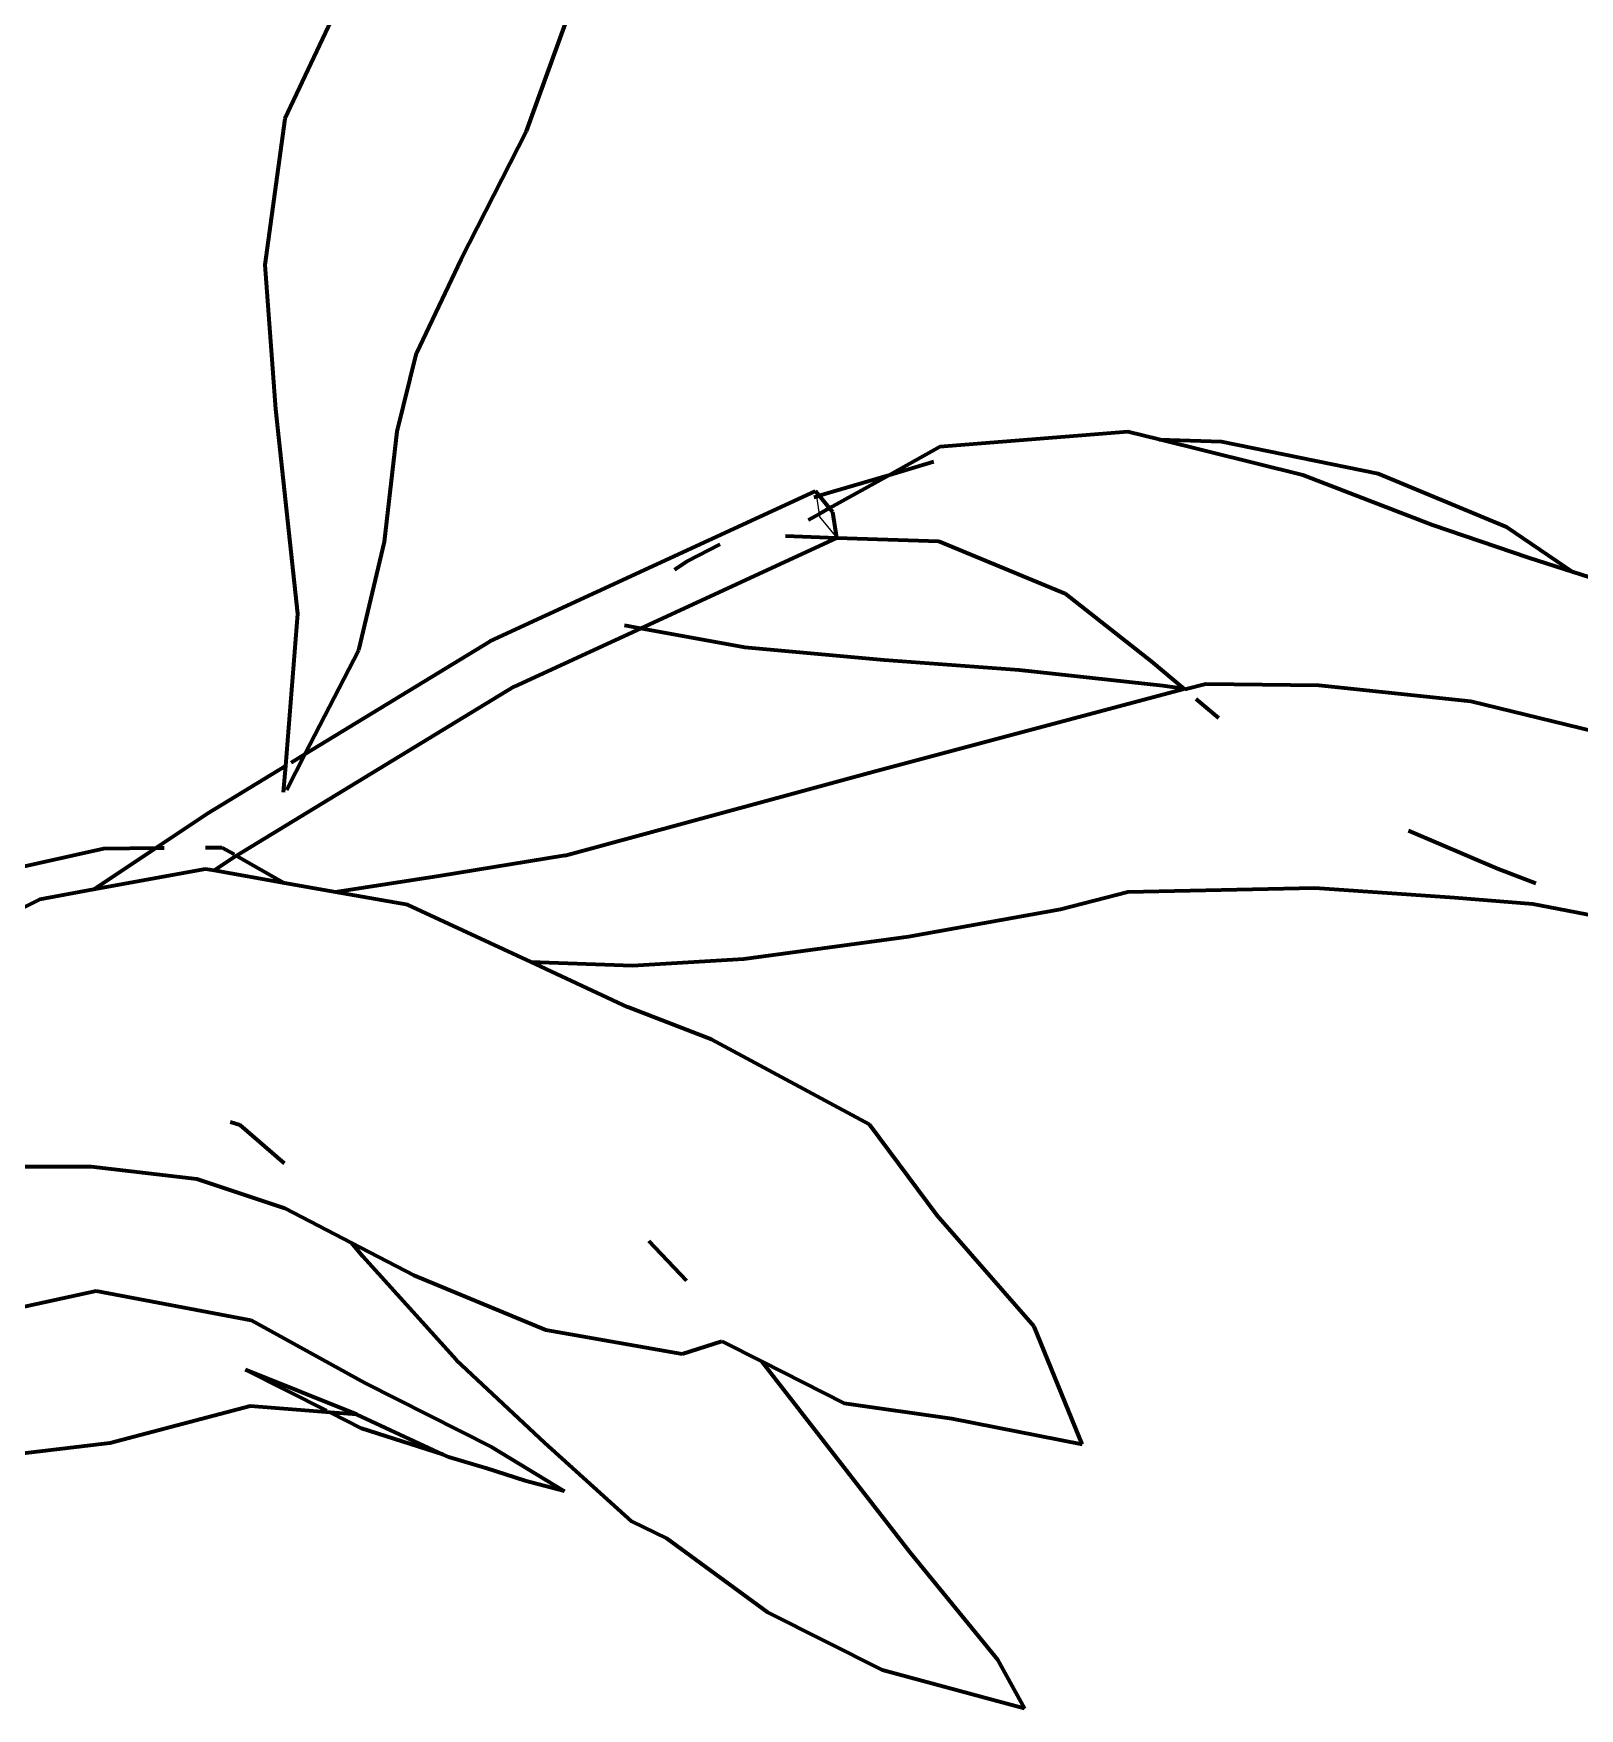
# Model space of a CAD drawing. Header units: millimetres. Extents: x 4307 to 31003, y 2809 to 20009.
# Drawn here: x 8162.6 to 8222.1, y 17270.8 to 17335.3 of the extents above; entities that cross this region are included whole.
import ezdxf

# ---------------------------------------------------------------- set-up
doc = ezdxf.new("R2010")
doc.units = ezdxf.units.MM
doc.layers.add('ProfileEdges', color=7, linetype='Continuous')

msp = doc.modelspace()

# ---------------------------------------------------------------- linework, layer by layer
for p, q in [((8192.698, 17317.717), (8192.728, 17317.511)), ((8192.728, 17317.511), (8192.83, 17316.834)), ((8192.83, 17316.834), (8192.846, 17316.725)), ((8192.846, 17316.725), (8193.51, 17315.917))]:
    msp.add_line(p, q)
at = {"layer": 'ProfileEdges', "lineweight": 211}
for p, q in [((8181.567, 17331.578), (8183.656, 17337.375)), ((8174.148, 17336.077), (8172.249, 17332.058)), ((8172.249, 17332.058), (8171.483, 17326.436)), ((8179.046, 17326.658), (8181.567, 17331.578)), ((8171.483, 17326.436), (8171.896, 17320.873)), ((8177.33, 17323.025), (8179.046, 17326.658)), ((8176.587, 17320.01), (8177.33, 17323.025)), ((8171.896, 17320.873), (8172.746, 17312.995)), ((8176.092, 17315.765), (8176.587, 17320.01)), ((8204.718, 17320), (8197.485, 17319.422)), ((8205.928, 17319.702), (8204.718, 17320)), ((8197.485, 17319.422), (8195.556, 17318.35)), ((8205.928, 17319.702), (8208.328, 17319.63)), ((8211.466, 17318.337), (8205.928, 17319.702)), ((8208.328, 17319.63), (8214.369, 17318.393)), ((8195.556, 17318.35), (8197.249, 17318.852)), ((8192.839, 17317.544), (8195.556, 17318.35)), ((8195.556, 17318.35), (8193.237, 17317.06)), ((8216.451, 17316.403), (8211.466, 17318.337)), ((8214.369, 17318.393), (8219.302, 17316.346)), ((8180.162, 17311.931), (8192.698, 17317.717)), ((8192.637, 17317.484), (8192.728, 17317.511)), ((8192.839, 17317.544), (8192.698, 17317.717)), ((8192.728, 17317.511), (8192.839, 17317.544)), ((8193.237, 17317.06), (8192.839, 17317.544)), ((8192.83, 17316.834), (8192.404, 17316.597)), ((8193.237, 17317.06), (8192.83, 17316.834)), ((8193.362, 17316.908), (8193.237, 17317.06)), ((8193.51, 17315.917), (8193.362, 17316.908)), ((8220.158, 17315.145), (8216.451, 17316.403)), ((8219.302, 17316.346), (8221.872, 17314.598)), ((8175.104, 17311.593), (8176.092, 17315.765)), ((8193.51, 17315.917), (8185.952, 17312.43)), ((8187.752, 17315.016), (8189.027, 17315.676)), ((8191.54, 17315.991), (8193.51, 17315.917)), ((8193.51, 17315.917), (8197.437, 17315.795)), ((8197.437, 17315.795), (8202.311, 17313.771)), ((8187.256, 17314.692), (8187.752, 17315.016)), ((8221.872, 17314.598), (8220.158, 17315.145)), ((8225.385, 17313.475), (8221.872, 17314.598)), ((8202.311, 17313.771), (8205.616, 17311.168)), ((8172.746, 17312.995), (8172.285, 17307.135)), ((8185.952, 17312.43), (8181.072, 17310.176)), ((8185.952, 17312.43), (8185.333, 17312.543)), ((8189.976, 17311.691), (8185.952, 17312.43)), ((8173.039, 17307.594), (8180.162, 17311.931)), ((8173.039, 17307.594), (8175.104, 17311.593)), ((8195.339, 17311.201), (8189.976, 17311.691)), ((8200.533, 17310.822), (8195.339, 17311.201)), ((8205.616, 17311.168), (8206.887, 17310.098)), ((8206.07, 17310.219), (8200.533, 17310.822)), ((8207.722, 17310.281), (8206.92, 17310.071)), ((8212.078, 17310.234), (8207.722, 17310.281)), ((8181.072, 17310.176), (8170.391, 17303.673)), ((8195.038, 17306.939), (8206.887, 17310.098)), ((8206.887, 17310.098), (8206.07, 17310.219)), ((8206.887, 17310.098), (8206.92, 17310.071)), ((8207.339, 17309.719), (8208.216, 17308.981)), ((8217.934, 17309.614), (8212.078, 17310.234)), ((8225.207, 17307.842), (8217.934, 17309.614)), ((8169.292, 17305.312), (8172.285, 17307.135)), ((8172.285, 17307.135), (8172.186, 17306.112)), ((8172.326, 17306.214), (8173.039, 17307.594)), ((8172.503, 17307.267), (8173.039, 17307.594)), ((8183.05, 17303.675), (8195.038, 17306.939)), ((8167.282, 17303.97), (8169.292, 17305.312)), ((8215.534, 17304.642), (8218.956, 17303.173)), ((8161.54, 17303.114), (8165.27, 17303.952)), ((8164.883, 17302.368), (8167.282, 17303.97)), ((8165.27, 17303.952), (8167.282, 17303.97)), ((8167.282, 17303.97), (8167.609, 17303.973)), ((8169.201, 17303.987), (8169.83, 17303.993)), ((8169.83, 17303.993), (8170.299, 17303.726)), ((8169.204, 17303.159), (8164.883, 17302.368)), ((8169.529, 17303.102), (8169.204, 17303.159)), ((8170.326, 17303.633), (8169.529, 17303.102)), ((8170.391, 17303.673), (8170.326, 17303.633)), ((8170.391, 17303.673), (8172.241, 17302.62)), ((8183.05, 17303.675), (8178.184, 17302.889)), ((8218.956, 17303.173), (8220.435, 17302.619)), ((8172.241, 17302.62), (8169.529, 17303.102)), ((8174.203, 17302.272), (8172.241, 17302.62)), ((8178.184, 17302.889), (8174.203, 17302.272)), ((8162.82, 17301.991), (8157.862, 17299.533)), ((8164.883, 17302.368), (8162.82, 17301.991)), ((8176.997, 17301.776), (8174.203, 17302.272)), ((8202.128, 17301.611), (8204.723, 17302.278)), ((8204.723, 17302.278), (8211.92, 17302.434)), ((8211.92, 17302.434), (8217.308, 17302.059)), ((8217.308, 17302.059), (8220.316, 17301.816)), ((8181.728, 17299.587), (8176.997, 17301.776)), ((8196.274, 17300.563), (8202.128, 17301.611)), ((8220.316, 17301.816), (8224.948, 17300.919)), ((8189.931, 17299.698), (8196.274, 17300.563)), ((8185.461, 17297.832), (8181.728, 17299.587)), ((8181.728, 17299.587), (8185.644, 17299.446)), ((8185.644, 17299.446), (8189.931, 17299.698)), ((8188.69, 17296.594), (8185.461, 17297.832)), ((8194.768, 17293.319), (8188.69, 17296.594)), ((8170.53, 17293.293), (8170.161, 17293.413)), ((8172.235, 17291.811), (8170.53, 17293.293)), ((8197.376, 17289.81), (8194.768, 17293.319)), ((8159.822, 17291.697), (8164.8, 17291.702)), ((8164.8, 17291.702), (8168.871, 17291.223)), ((8168.871, 17291.223), (8172.253, 17290.097)), ((8172.253, 17290.097), (8174.826, 17288.76)), ((8201.113, 17285.531), (8197.376, 17289.81)), ((8175.261, 17288.23), (8174.826, 17288.76)), ((8174.826, 17288.76), (8177.218, 17287.517)), ((8186.267, 17288.839), (8187.723, 17287.305)), ((8178.861, 17284.245), (8175.261, 17288.23)), ((8177.218, 17287.517), (8182.301, 17285.407)), ((8159.944, 17285.814), (8164.987, 17286.904)), ((8164.987, 17286.904), (8170.961, 17285.776)), ((8170.961, 17285.776), (8175.332, 17283.37)), ((8182.301, 17285.407), (8187.563, 17284.482)), ((8202.959, 17280.999), (8201.113, 17285.531)), ((8187.563, 17284.482), (8189.086, 17284.977)), ((8189.086, 17284.977), (8190.607, 17284.205)), ((8173.866, 17282.289), (8170.741, 17283.871)), ((8175.025, 17282.142), (8170.741, 17283.871)), ((8182.267, 17281.049), (8178.861, 17284.245)), ((8190.607, 17284.205), (8193.795, 17282.584)), ((8190.607, 17284.205), (8196.323, 17276.839)), ((8175.332, 17283.37), (8180.213, 17280.905)), ((8193.795, 17282.584), (8197.947, 17281.988)), ((8170.921, 17282.467), (8165.513, 17281.043)), ((8173.996, 17282.223), (8170.921, 17282.467)), ((8175.203, 17281.612), (8173.996, 17282.223)), ((8175.025, 17282.142), (8173.996, 17282.223)), ((8178.334, 17280.61), (8175.025, 17282.142)), ((8197.947, 17281.988), (8202.959, 17280.999)), ((8178.334, 17280.61), (8175.203, 17281.612)), ((8165.513, 17281.043), (8160.558, 17280.455)), ((8178.567, 17280.502), (8178.334, 17280.61)), ((8180.213, 17280.905), (8183.019, 17279.188)), ((8185.619, 17278.02), (8182.267, 17281.049)), ((8179.994, 17280.078), (8178.567, 17280.502)), ((8181.508, 17279.594), (8179.994, 17280.078)), ((8183.019, 17279.188), (8181.508, 17279.594)), ((8186.973, 17277.365), (8185.619, 17278.02)), ((8190.858, 17274.514), (8186.973, 17277.365)), ((8196.323, 17276.839), (8199.704, 17272.707)), ((8195.272, 17272.296), (8190.858, 17274.514)), ((8199.21, 17271.235), (8195.272, 17272.296)), ((8199.704, 17272.707), (8200.739, 17270.82)), ((8200.739, 17270.82), (8199.21, 17271.235))]:
    msp.add_line(p, q, dxfattribs=at)

doc.saveas('drawing.dxf')
